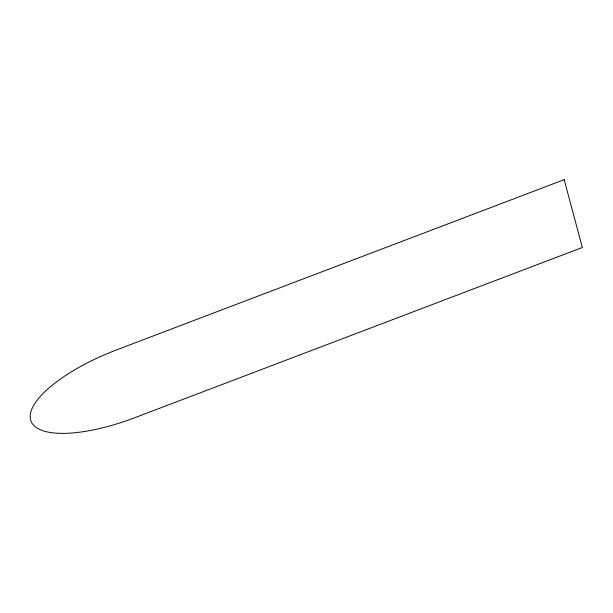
<?xml version="1.0" encoding="UTF-8"?>
<svg xmlns="http://www.w3.org/2000/svg" width="613" height="613" viewBox="0 0 613 613"><rect width="100%" height="100%" fill="white"/><g stroke="black" fill="none" stroke-linecap="round" stroke-linejoin="round"><path stroke-width="0.92" d="M564.182 179.678L116.623 349.877A101.704 34.91 -21.6 0 0 30.619 419.943A101.704 34.91 -21.6 0 0 134.799 417.706L582.35 247.491L564.182 179.678"/></g></svg>
